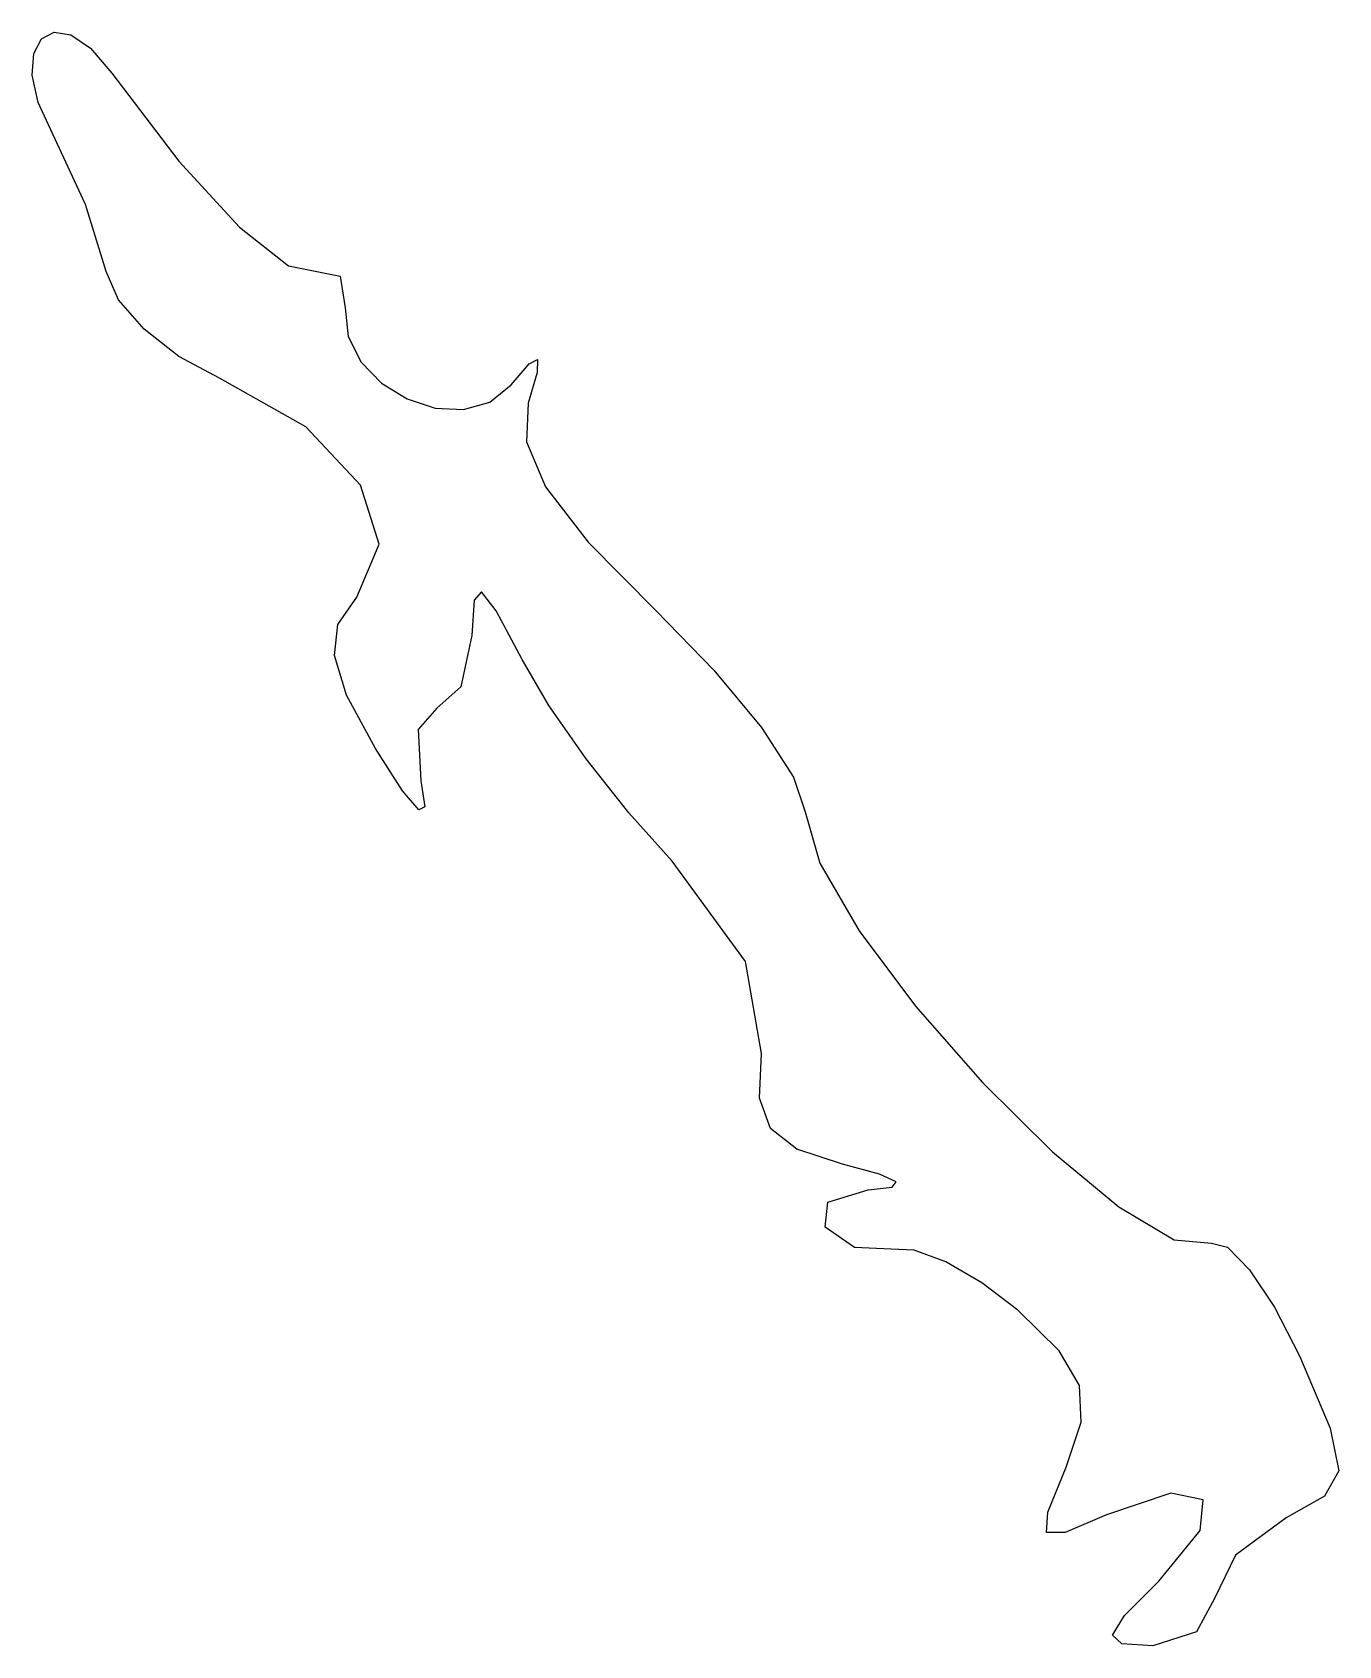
# Model space of a CAD drawing. Extents: x 0 to 21.2, y 0 to 26.2.
import ezdxf

# ---------------------------------------------------------------- set-up
doc = ezdxf.new("R2010")
doc.units = 0
doc.layers.get('0').update_dxf_attribs({"linetype": 'CONTINUOUS'})

msp = doc.modelspace()

# ---------------------------------------------------------------- linework, layer by layer
at = {"color": 0}
for p, q in [((0.151584, 26.0711), (0.359668, 26.1772)), ((0.359668, 26.1772), (0.631141, 26.1331)), ((0.027561, 25.8327), (0.151584, 26.0711)), ((0.631141, 26.1331), (0.94947, 25.9195)), ((0.94947, 25.9195), (1.29673, 25.5157)), ((0.004134, 25.4827), (0.027561, 25.8327)), ((0.101975, 25.0403), (0.004134, 25.4827)), ((1.29673, 25.5157), (2.38263, 24.0881)), ((0.338998, 24.5236), (0.101975, 25.0403)), ((0.869541, 23.3839), (0.338998, 24.5236)), ((2.38263, 24.0881), (3.36655, 23.0174)), ((1.20303, 22.298), (0.869541, 23.3839)), ((3.36655, 23.0174), (4.16031, 22.3876)), ((1.4056, 21.8378), (1.20303, 22.298)), ((4.16031, 22.3876), (4.67706, 22.2829)), ((4.67706, 22.2829), (4.99678, 22.2222)), ((4.99678, 22.2222), (5.08222, 21.7041)), ((1.81901, 21.3582), (1.4056, 21.8378)), ((5.08222, 21.7041), (5.1277, 21.2411)), ((2.38401, 20.9159), (1.81901, 21.3582)), ((5.1277, 21.2411), (5.33714, 20.8277)), ((3.03995, 20.5672), (2.38401, 20.9159)), ((5.33714, 20.8277), (5.66924, 20.4832)), ((7.77215, 20.457), (8.06429, 20.7973)), ((8.06429, 20.7973), (8.20208, 20.869)), ((8.20208, 20.869), (8.19383, 20.6595)), ((4.44003, 19.7735), (3.03995, 20.5672)), ((5.66924, 20.4832), (6.08404, 20.2282)), ((7.42488, 20.1759), (7.77215, 20.457)), ((8.19383, 20.6595), (8.05049, 20.1579)), ((6.08404, 20.2282), (6.54156, 20.0794)), ((7.00183, 20.056), (7.42488, 20.1759)), ((8.05049, 20.1579), (8.02019, 19.5323)), ((6.54156, 20.0794), (7.00183, 20.056)), ((5.33026, 18.8323), (4.44003, 19.7735)), ((8.02019, 19.5323), (8.33162, 18.8006)), ((5.63344, 17.8704), (5.33026, 18.8323)), ((8.33162, 18.8006), (9.02201, 17.9062)), ((5.26824, 17.0133), (5.63344, 17.8704)), ((9.02201, 17.9062), (10.1231, 16.7928)), ((7.28984, 17.1015), (7.17268, 16.9623)), ((7.53237, 16.7886), (7.28984, 17.1015)), ((4.96231, 16.5695), (5.26824, 17.0133)), ((7.17268, 16.9623), (7.1355, 16.3932)), ((7.94992, 15.999), (7.53237, 16.7886)), ((10.1231, 16.7928), (11.0629, 15.8309)), ((4.90583, 16.0666), (4.96231, 16.5695)), ((7.1355, 16.3932), (6.95773, 15.5594)), ((5.10427, 15.423), (4.90583, 16.0666)), ((8.38673, 15.2549), (7.94992, 15.999)), ((11.0629, 15.8309), (11.8318, 14.8966)), ((6.95773, 15.5594), (6.56498, 15.2122)), ((5.5728, 14.5562), (5.10427, 15.423)), ((6.56498, 15.2122), (6.26181, 14.8663)), ((8.99171, 14.3895), (8.38673, 15.2549)), ((6.26181, 14.8663), (6.30728, 14.0312)), ((11.8318, 14.8966), (12.3527, 14.0946)), ((6.00826, 13.8727), (5.5728, 14.5562)), ((9.68347, 13.513), (8.99171, 14.3895)), ((6.30728, 14.0312), (6.37342, 13.6136)), ((12.3527, 14.0946), (12.5443, 13.5323)), ((6.27422, 13.5599), (6.00826, 13.8727)), ((6.37342, 13.6136), (6.27422, 13.5599)), ((10.3849, 12.7289), (9.68347, 13.513)), ((12.5443, 13.5323), (12.7813, 12.6959)), ((11.5741, 11.1015), (10.3849, 12.7289)), ((12.7813, 12.6959), (13.4166, 11.6017)), ((13.4166, 11.6017), (14.3343, 10.3753)), ((11.8346, 9.60769), (11.5741, 11.1015)), ((14.3343, 10.3753), (15.4202, 9.13776)), ((11.8029, 8.88697), (11.8346, 9.60769)), ((15.4202, 9.13776), (16.5571, 8.0119)), ((11.9779, 8.39364), (11.8029, 8.88697)), ((12.4092, 8.05878), (11.9779, 8.39364)), ((13.1479, 7.81484), (12.4092, 8.05878)), ((16.5571, 8.0119), (17.6334, 7.12033)), ((13.7473, 7.65087), (13.1479, 7.81484)), ((14.0174, 7.52683), (13.7473, 7.65087)), ((12.9081, 7.19889), (13.5654, 7.39733)), ((13.5654, 7.39733), (13.9554, 7.4428)), ((13.9554, 7.4428), (14.0174, 7.52683)), ((12.8654, 6.79235), (12.9081, 7.19889)), ((17.6334, 7.12033), (18.5291, 6.58703)), ((13.3422, 6.46024), (12.8654, 6.79235)), ((18.5291, 6.58703), (19.1341, 6.53052)), ((13.9402, 6.43682), (13.3422, 6.46024)), ((14.3123, 6.42027), (13.9402, 6.43682)), ((14.8249, 6.22734), (14.3123, 6.42027)), ((19.1341, 6.53052), (19.3959, 6.46712)), ((19.3959, 6.46712), (19.7528, 6.10059)), ((15.4079, 5.89111), (14.8249, 6.22734)), ((19.7528, 6.10059), (20.1566, 5.49286)), ((15.9949, 5.44326), (15.4079, 5.89111)), ((16.6632, 4.7873), (15.9949, 5.44326)), ((20.1566, 5.49286), (20.5617, 4.70186)), ((16.9926, 4.22092), (16.6632, 4.7873)), ((20.5617, 4.70186), (21.0578, 3.53053)), ((17.0188, 3.62977), (16.9926, 4.22092)), ((16.7749, 2.89801), (17.0188, 3.62977)), ((21.0578, 3.53053), (21.1983, 2.84014)), ((16.4799, 2.17041), (16.7749, 2.89801)), ((21.1983, 2.84014), (20.9669, 2.42535)), ((18.4754, 2.47496), (17.4336, 2.12631)), ((18.999, 2.36747), (18.4754, 2.47496)), ((18.9508, 1.87138), (18.999, 2.36747)), ((20.9669, 2.42535), (20.344, 2.0767)), ((16.4593, 1.83692), (16.4799, 2.17041)), ((17.4336, 2.12631), (16.7611, 1.84106)), ((16.7611, 1.84106), (16.4593, 1.83692)), ((18.2824, 1.05144), (18.9508, 1.87138)), ((20.344, 2.0767), (19.5241, 1.47037)), ((19.5241, 1.47037), (19.1837, 0.768946)), ((17.7243, 0.489204), (18.2824, 1.05144)), ((19.1837, 0.768946), (18.8902, 0.225998)), ((17.5273, 0.173633), (17.7243, 0.489204)), ((17.6816, 0.033073), (17.5273, 0.173633)), ((18.1846, 0.001378), (17.6816, 0.033073)), ((18.8902, 0.225998), (18.1846, 0.001378))]:
    msp.add_line(p, q, dxfattribs=at)

doc.saveas('drawing.dxf')
